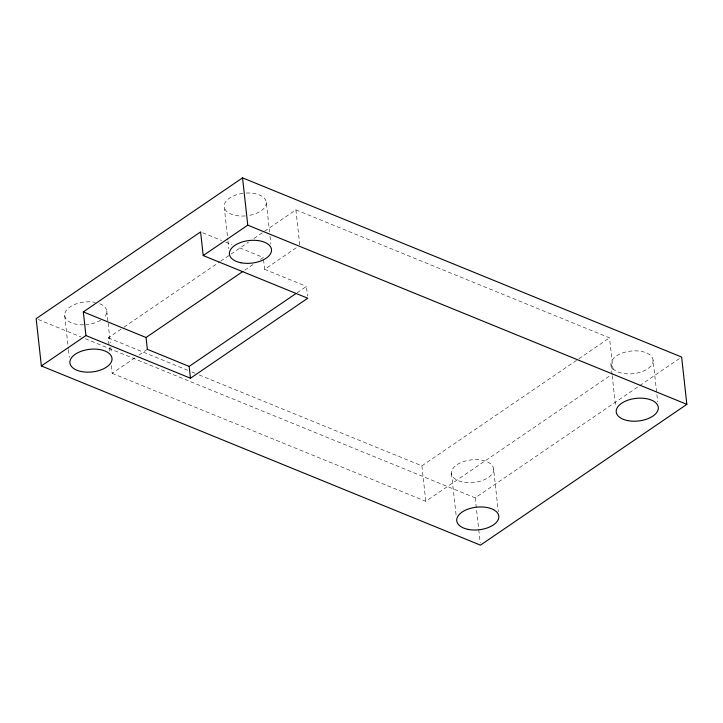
<?xml version="1.0" encoding="UTF-8"?>
<svg xmlns="http://www.w3.org/2000/svg" width="723" height="723" viewBox="0 0 723 723"><rect width="100%" height="100%" fill="white"/><g stroke="black" fill="none" stroke-linecap="round" stroke-linejoin="round"><path stroke-width="0.54" stroke-dasharray="3.62 2.71" d="M109.724 351.152L108.26 337.849L123.118 327.709M124.049 327.076L219.72 261.816M220.651 261.184L248.522 242.169M254.089 238.373L295.897 209.86L609.516 337.849L613.312 372.218M244.708 270.203L254.017 263.859M260.533 259.412L263.326 257.505L237.189 246.841M111.315 365.567L112.173 373.33L135.318 357.542M139.024 355.011L147.356 349.326M263.561 259.656L264.627 269.336L297.036 247.23M297.135 292.752L306.444 286.398L307.51 296.078M199.214 374.966L421.889 465.838L577.939 359.385M578.87 358.753L609.516 337.849M112.173 373.33L425.802 501.319L610.655 375.228M85.287 338.707L475.228 497.84L638.861 386.218M639.792 385.585L680.695 357.677M202.684 232.761L221.509 240.443M225.684 242.151L231.956 244.708M264.627 269.336L306.444 286.398M108.26 337.849L187.709 370.275M191.893 371.984L195.029 373.258M38.238 319.503L81.103 336.999M653.077 360.117A21.157 11.369 -6.3 0 1 622.503 373.303A21.157 11.369 -6.3 0 1 620.533 353.71A21.157 11.369 -6.3 0 1 653.077 360.117L657.695 401.916M610.998 364.636L612.092 374.541M612.209 375.644L615.616 406.443M493.583 468.911A21.157 11.369 -6.3 0 1 463.009 482.105A21.157 11.369 -6.3 0 1 461.039 462.503A21.157 11.369 -6.3 0 1 493.583 468.911L498.319 511.812M475.228 497.84L478.626 528.64M478.753 529.742L480.208 542.946M451.504 473.438L456.24 516.339M421.889 465.838L425.802 501.319M295.897 209.86L299.81 245.332M246.299 193.032A21.157 11.369 -6.3 0 1 266.272 202.259L269.552 231.966M270.031 236.367L270.881 244.067M242.991 193.348A21.157 11.369 -6.3 0 0 224.193 206.787L227.835 239.792M227.953 240.886L228.802 248.595M106.778 311.053L107.998 322.06M108.116 323.154L110.303 342.955M110.791 347.356L111.396 352.86M64.699 315.58L68.342 348.585M68.468 349.688L69.318 357.388M266.272 202.259A21.157 11.369 -6.3 0 1 248.558 215.535M245.269 215.942A21.157 11.369 -6.3 0 1 224.193 206.787M99.81 303.723A21.157 11.369 -6.3 0 1 103.434 318.138M100.66 320.217A21.157 11.369 -6.3 0 1 85.775 324.735M83.57 324.844A21.157 11.369 -6.3 0 1 65.531 311.676A21.157 11.369 -6.3 0 1 95.273 302.395"/><path stroke-width="1.08" d="M242.548 177.858L36.15 318.653L41.374 365.955L480.452 545.142L686.85 404.347L681.626 357.045L242.548 177.858L247.772 225.16L686.85 404.347M85.938 335.562L83.326 311.902L200.596 231.911L203.208 255.562L307.754 298.228L190.474 378.219L85.938 335.562L41.374 365.955M203.208 255.562L247.772 225.16M83.326 311.902L146.046 337.505L242.847 271.477M146.046 337.505L147.356 349.326L189.173 366.398L296.204 293.384M189.173 366.398L190.474 378.219M468.233 529.408A21.157 11.369 -6.3 0 0 498.807 516.213A21.157 11.369 -6.3 0 0 466.263 509.814A21.157 11.369 -6.3 0 0 468.233 529.408M627.727 420.605A21.157 11.369 -6.3 0 0 658.301 407.42A21.157 11.369 -6.3 0 0 625.756 401.012A21.157 11.369 -6.3 0 0 627.727 420.605M81.428 371.55A21.157 11.369 -6.3 0 0 112.002 358.364A21.157 11.369 -6.3 0 0 79.458 351.956A21.157 11.369 -6.3 0 0 81.428 371.55M240.922 262.756A21.157 11.369 -6.3 0 0 271.496 249.562A21.157 11.369 -6.3 0 0 238.951 243.163A21.157 11.369 -6.3 0 0 240.922 262.756"/></g></svg>
